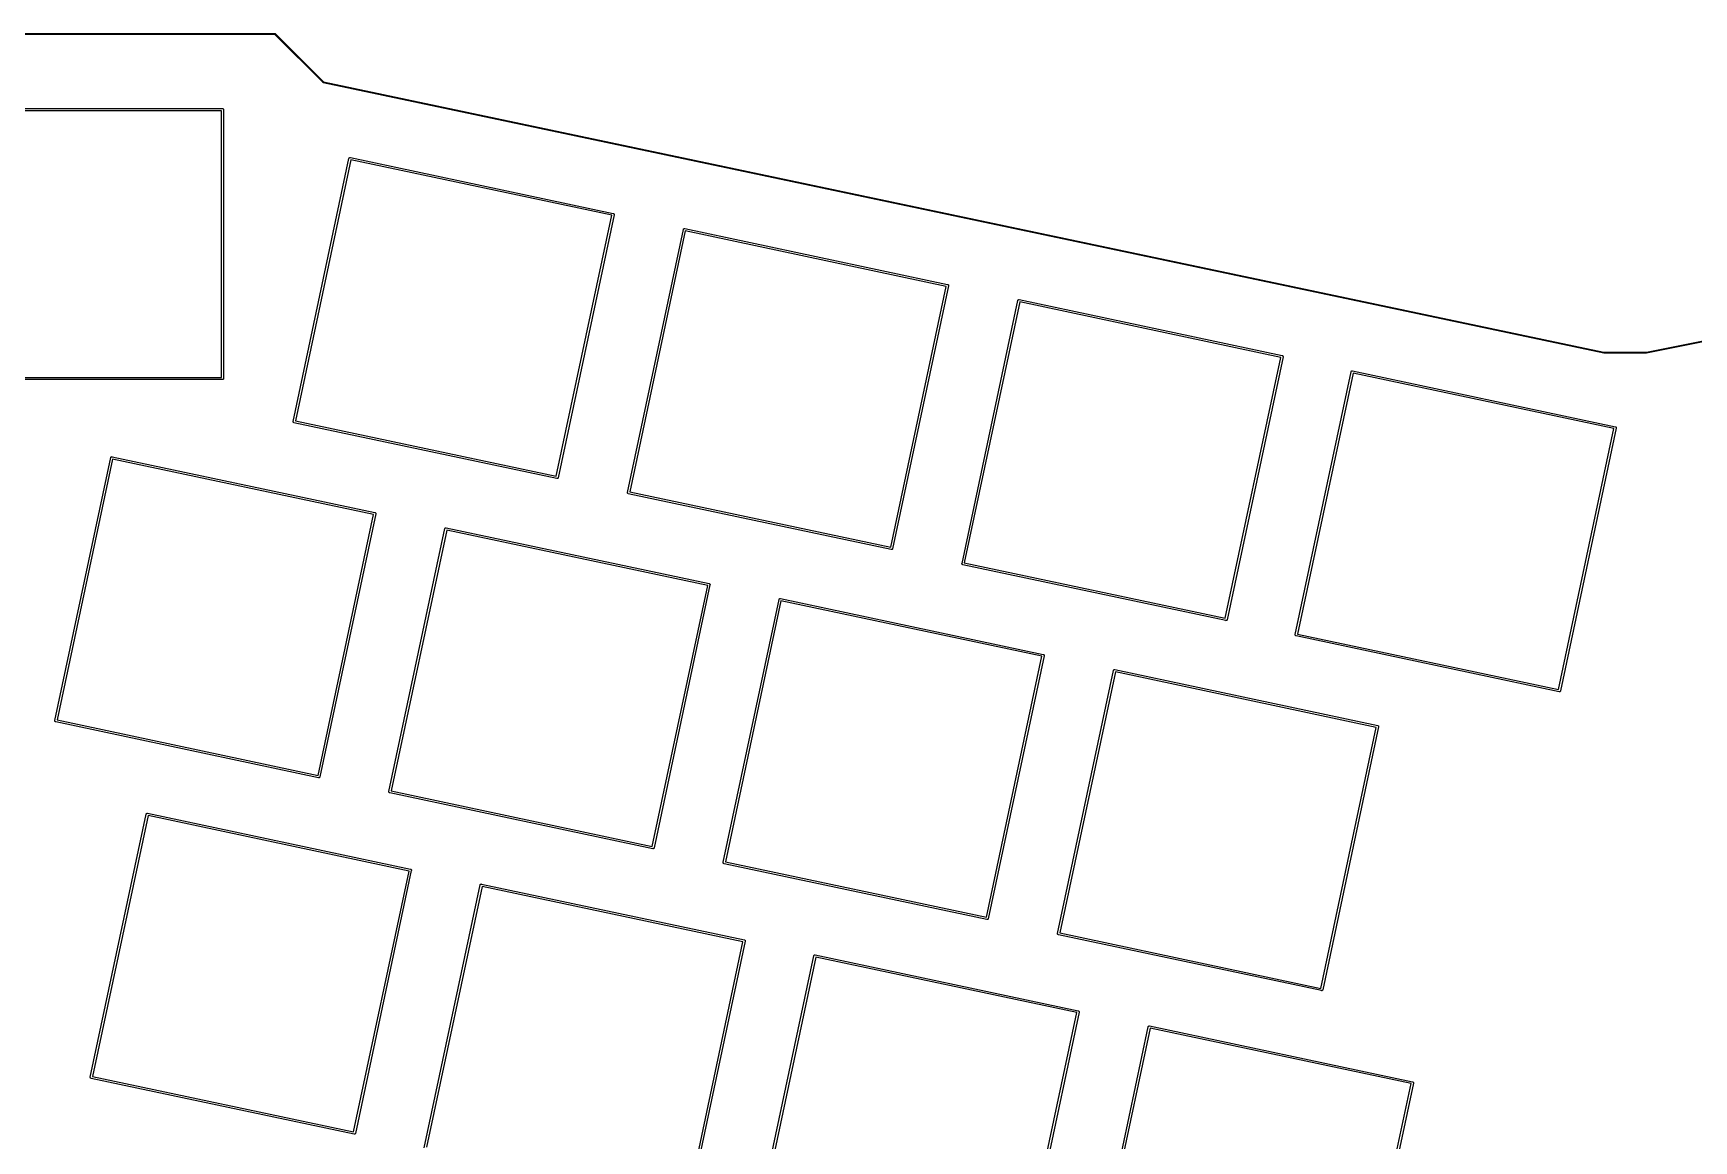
# Model space of a CAD drawing. Extents: x 25 to 394, y -191 to -72.
# Drawn here: x 101.7 to 194.3, y -135.5 to -73.7 of the extents above; entities that cross this region are included whole.
import ezdxf

# ---------------------------------------------------------------- set-up
doc = ezdxf.new("R2010")
doc.units = 0
doc.layers.add('BLACK', color=7, linetype='CONTINUOUS')

msp = doc.modelspace()

# ---------------------------------------------------------------- linework, layer by layer
at = {"layer": 'BLACK', "linetype": 'CONTINUOUS'}
for p, q in [((24.8627, -73.6883), (115.18, -73.7036)), ((115.171, -73.7536), (24.8865, -73.7383)), ((117.864, -76.444), (115.171, -73.7536)), ((115.18, -73.7036), (115.181, -73.7035)), ((115.181, -73.7035), (115.186, -73.7039)), ((115.186, -73.7039), (115.186, -73.7039)), ((115.186, -73.7039), (115.186, -73.7039)), ((115.186, -73.7039), (115.187, -73.7043)), ((115.187, -73.7043), (115.191, -73.7054)), ((115.191, -73.7054), (115.191, -73.7054)), ((115.191, -73.7054), (115.191, -73.7054)), ((115.191, -73.7054), (115.193, -73.7065)), ((115.193, -73.7065), (115.195, -73.7077)), ((115.195, -73.7077), (115.195, -73.7077)), ((115.195, -73.7077), (115.195, -73.7077)), ((115.195, -73.7077), (115.199, -73.7108)), ((115.199, -73.7108), (115.2, -73.7118)), ((115.2, -73.7118), (117.895, -76.4044)), ((117.865, -76.4449), (117.864, -76.444)), ((117.866, -76.4458), (117.865, -76.4449)), ((117.866, -76.4459), (117.866, -76.4458)), ((117.867, -76.4466), (117.866, -76.4459)), ((117.868, -76.4481), (117.867, -76.4466)), ((117.869, -76.4481), (117.868, -76.4481)), ((117.869, -76.4482), (117.869, -76.4481)), ((117.871, -76.4493), (117.869, -76.4482)), ((117.873, -76.4504), (117.871, -76.4493)), ((117.873, -76.4505), (117.873, -76.4504)), ((117.875, -76.4512), (117.873, -76.4505)), ((117.873, -76.4505), (117.873, -76.4505)), ((117.876, -76.4515), (117.875, -76.4512)), ((117.876, -76.4516), (117.876, -76.4515)), ((117.878, -76.452), (117.876, -76.4516)), ((117.879, -76.4521), (117.878, -76.452)), ((189.314, -91.5328), (117.879, -76.4521)), ((117.895, -76.4044), (189.323, -91.4836)), ((97.257, -77.8901), (112.252, -77.8901)), ((112.195, -78.0101), (97.3141, -78.0101)), ((112.195, -92.8913), (112.195, -78.0101)), ((112.252, -77.8901), (112.255, -77.8898)), ((112.255, -77.8898), (112.258, -77.8901)), ((112.258, -77.8901), (112.258, -77.8901)), ((112.258, -77.8901), (112.267, -77.8909)), ((112.267, -77.8909), (112.278, -77.8944)), ((112.278, -77.8944), (112.289, -77.8999)), ((112.289, -77.8999), (112.298, -77.9074)), ((112.298, -77.9074), (112.305, -77.9166)), ((112.305, -77.9166), (112.311, -77.927)), ((112.311, -77.927), (112.314, -77.9383)), ((112.314, -77.9383), (112.316, -77.9501)), ((112.316, -77.9501), (112.315, -77.953)), ((112.315, -77.953), (112.315, -92.9484)), ((116.194, -95.3395), (119.312, -80.6719)), ((119.417, -80.7526), (116.323, -95.3087)), ((119.312, -80.6689), (119.313, -80.6661)), ((119.312, -80.6719), (119.312, -80.6689)), ((119.313, -80.6661), (119.316, -80.6577)), ((119.313, -80.6661), (119.313, -80.6661)), ((119.316, -80.6577), (119.321, -80.6473)), ((119.321, -80.6473), (119.329, -80.6383)), ((119.329, -80.6383), (119.338, -80.6309)), ((119.338, -80.6309), (119.349, -80.6255)), ((119.349, -80.6255), (119.36, -80.6222)), ((119.36, -80.6222), (119.372, -80.6212)), ((119.372, -80.6212), (119.381, -80.6222)), ((119.381, -80.6222), (119.381, -80.6222)), ((119.381, -80.6222), (119.384, -80.6225)), ((119.384, -80.6225), (119.387, -80.6234)), ((119.387, -80.6234), (134.054, -83.7411)), ((133.973, -83.8466), (119.417, -80.7526)), ((130.879, -98.4027), (133.973, -83.8466)), ((134.103, -83.8158), (130.985, -98.4834)), ((134.054, -83.7411), (134.057, -83.7414)), ((134.057, -83.7414), (134.06, -83.7423)), ((134.06, -83.7423), (134.06, -83.7423)), ((134.06, -83.7423), (134.068, -83.745)), ((134.068, -83.745), (134.079, -83.7507)), ((134.079, -83.7507), (134.088, -83.7583)), ((134.088, -83.7583), (134.095, -83.7676)), ((134.095, -83.7676), (134.101, -83.7781)), ((134.101, -83.7781), (134.104, -83.7894)), ((134.104, -83.8129), (134.103, -83.8158)), ((134.104, -83.7894), (134.105, -83.8012)), ((134.105, -83.8012), (134.104, -83.8129)), ((134.848, -99.3019), (137.966, -84.6343)), ((138.071, -84.715), (134.977, -99.2711)), ((137.966, -84.6313), (137.967, -84.6285)), ((137.966, -84.6343), (137.966, -84.6313)), ((137.967, -84.6285), (137.97, -84.6201)), ((137.967, -84.6285), (137.967, -84.6285)), ((137.97, -84.6201), (137.975, -84.6097)), ((137.975, -84.6097), (137.983, -84.6007)), ((137.983, -84.6007), (137.992, -84.5933)), ((137.992, -84.5933), (138.003, -84.5879)), ((138.003, -84.5879), (138.014, -84.5846)), ((138.014, -84.5846), (138.026, -84.5836)), ((138.026, -84.5836), (138.035, -84.5846)), ((138.035, -84.5846), (138.035, -84.5846)), ((138.035, -84.5846), (138.037, -84.5849)), ((138.037, -84.5849), (138.04, -84.5858)), ((138.04, -84.5858), (152.708, -87.7035)), ((152.627, -87.809), (138.071, -84.715)), ((149.533, -102.365), (152.627, -87.809)), ((152.756, -87.7782), (149.639, -102.446)), ((152.708, -87.7035), (152.711, -87.7038)), ((152.711, -87.7038), (152.714, -87.7047)), ((152.714, -87.7047), (152.714, -87.7047)), ((152.714, -87.7047), (152.722, -87.7074)), ((152.722, -87.7074), (152.732, -87.7131)), ((152.732, -87.7131), (152.742, -87.7207)), ((152.742, -87.7207), (152.749, -87.73)), ((152.749, -87.73), (152.754, -87.7405)), ((152.754, -87.7405), (152.758, -87.7518)), ((152.757, -87.7753), (152.756, -87.7782)), ((152.759, -87.7636), (152.757, -87.7753)), ((152.758, -87.7518), (152.759, -87.7636)), ((153.512, -103.264), (156.63, -88.5967)), ((156.735, -88.6774), (153.641, -103.233)), ((156.63, -88.5937), (156.631, -88.5909)), ((156.63, -88.5967), (156.63, -88.5937)), ((156.631, -88.5909), (156.633, -88.5825)), ((156.631, -88.5909), (156.631, -88.5909)), ((156.633, -88.5825), (156.639, -88.5721)), ((156.639, -88.5721), (156.647, -88.5631)), ((156.647, -88.5631), (156.656, -88.5557)), ((156.656, -88.5557), (156.666, -88.5503)), ((156.666, -88.5503), (156.678, -88.547)), ((156.678, -88.547), (156.69, -88.546)), ((156.69, -88.546), (156.698, -88.547)), ((156.698, -88.547), (156.698, -88.547)), ((156.698, -88.547), (156.701, -88.5473)), ((156.701, -88.5473), (156.704, -88.5482)), ((156.704, -88.5482), (171.372, -91.6659)), ((171.291, -91.7714), (156.735, -88.6774)), ((191.699, -91.4836), (199.634, -89.8966)), ((199.643, -89.9458), (191.708, -91.5329)), ((171.372, -91.6659), (171.375, -91.6662)), ((171.375, -91.6662), (171.378, -91.6671)), ((171.378, -91.6671), (171.378, -91.6671)), ((171.378, -91.6671), (171.386, -91.6698)), ((171.386, -91.6698), (171.396, -91.6755)), ((171.396, -91.6755), (171.405, -91.6831)), ((171.405, -91.6831), (171.413, -91.6924)), ((171.413, -91.6924), (171.418, -91.7029)), ((171.418, -91.7029), (171.422, -91.7142)), ((171.422, -91.7142), (171.423, -91.726)), ((189.315, -91.5332), (189.314, -91.5328)), ((189.318, -91.5334), (189.315, -91.5332)), ((189.32, -91.5337), (189.318, -91.5334)), ((189.321, -91.5336), (189.32, -91.5337)), ((191.7, -91.5336), (189.321, -91.5336)), ((189.323, -91.4836), (191.699, -91.4836)), ((191.701, -91.5337), (191.7, -91.5336)), ((191.703, -91.5335), (191.701, -91.5337)), ((191.706, -91.5332), (191.703, -91.5335)), ((191.708, -91.5329), (191.706, -91.5332)), ((168.197, -106.327), (171.291, -91.7714)), ((171.42, -91.7406), (168.303, -106.408)), ((171.421, -91.7377), (171.42, -91.7406)), ((171.423, -91.726), (171.421, -91.7377)), ((172.105, -107.237), (175.222, -92.5692)), ((175.222, -92.5692), (175.223, -92.5663)), ((175.223, -92.5663), (175.224, -92.5635)), ((175.224, -92.5635), (175.226, -92.555)), ((175.224, -92.5635), (175.224, -92.5635)), ((175.226, -92.555), (175.232, -92.5447)), ((175.232, -92.5447), (175.24, -92.5356)), ((175.24, -92.5356), (175.249, -92.5283)), ((175.249, -92.5283), (175.259, -92.5228)), ((175.259, -92.5228), (175.271, -92.5196)), ((175.271, -92.5196), (175.282, -92.5185)), ((175.282, -92.5185), (175.291, -92.5195)), ((175.291, -92.5195), (175.291, -92.5195)), ((175.291, -92.5195), (175.294, -92.5199)), ((175.294, -92.5199), (175.297, -92.5208)), ((175.297, -92.5208), (189.965, -95.6385)), ((112.252, -93.0113), (97.257, -93.0113)), ((97.3141, -92.8913), (112.195, -92.8913)), ((112.255, -93.0116), (112.252, -93.0113)), ((112.267, -93.0104), (112.255, -93.0116)), ((112.278, -93.007), (112.267, -93.0104)), ((112.289, -93.0014), (112.278, -93.007)), ((112.298, -92.9939), (112.289, -93.0014)), ((112.305, -92.9848), (112.298, -92.9939)), ((112.311, -92.9744), (112.305, -92.9848)), ((112.314, -92.9631), (112.311, -92.9744)), ((112.315, -92.9542), (112.314, -92.9631)), ((112.315, -92.9484), (112.316, -92.9513)), ((112.316, -92.9513), (112.315, -92.9542)), ((175.328, -92.65), (172.234, -107.206)), ((189.884, -95.744), (175.328, -92.65)), ((116.192, -95.3541), (116.193, -95.3424)), ((116.193, -95.3659), (116.192, -95.3541)), ((116.193, -95.3424), (116.194, -95.3395)), ((116.196, -95.3772), (116.193, -95.3659)), ((116.202, -95.3877), (116.196, -95.3772)), ((116.209, -95.397), (116.202, -95.3877)), ((116.218, -95.4046), (116.209, -95.397)), ((116.228, -95.4103), (116.218, -95.4046)), ((116.237, -95.413), (116.228, -95.4103)), ((116.24, -95.4139), (116.237, -95.413)), ((116.237, -95.413), (116.237, -95.413)), ((116.243, -95.4142), (116.24, -95.4139)), ((130.91, -98.5319), (116.243, -95.4142)), ((116.323, -95.3087), (130.879, -98.4027)), ((186.79, -110.3), (189.884, -95.744)), ((190.013, -95.7131), (186.895, -110.381)), ((189.965, -95.6385), (189.968, -95.6388)), ((189.968, -95.6388), (189.97, -95.6397)), ((189.97, -95.6397), (189.97, -95.6397)), ((189.97, -95.6397), (189.979, -95.6424)), ((189.979, -95.6424), (189.989, -95.6481)), ((189.989, -95.6481), (189.998, -95.6557)), ((189.998, -95.6557), (190.006, -95.6649)), ((190.006, -95.6649), (190.011, -95.6754)), ((190.011, -95.6754), (190.014, -95.6868)), ((190.014, -95.7103), (190.013, -95.7131)), ((190.014, -95.6868), (190.014, -95.6868)), ((190.014, -95.6868), (190.015, -95.6986)), ((190.015, -95.6986), (190.014, -95.7071)), ((190.014, -95.7071), (190.014, -95.7103)), ((102.9, -112.027), (106.017, -97.3597)), ((106.123, -97.4404), (103.029, -111.996)), ((106.017, -97.3597), (106.018, -97.3567)), ((106.018, -97.3567), (106.019, -97.3539)), ((106.019, -97.3539), (106.021, -97.3455)), ((106.019, -97.3539), (106.019, -97.3539)), ((106.021, -97.3455), (106.027, -97.3351)), ((106.027, -97.3351), (106.035, -97.3261)), ((106.035, -97.3261), (106.044, -97.3187)), ((106.044, -97.3187), (106.054, -97.3133)), ((106.054, -97.3133), (106.066, -97.31)), ((106.066, -97.31), (106.078, -97.309)), ((106.078, -97.309), (106.086, -97.31)), ((106.086, -97.31), (106.086, -97.31)), ((106.086, -97.31), (106.089, -97.3103)), ((106.089, -97.3103), (106.092, -97.3112)), ((106.092, -97.3112), (120.76, -100.429)), ((120.679, -100.534), (106.123, -97.4404)), ((130.913, -98.5328), (130.91, -98.5319)), ((130.916, -98.5331), (130.913, -98.5328)), ((130.916, -98.5331), (130.916, -98.5331)), ((130.925, -98.5341), (130.916, -98.5331)), ((130.937, -98.5331), (130.925, -98.5341)), ((130.925, -98.5341), (130.925, -98.5341)), ((130.948, -98.5298), (130.937, -98.5331)), ((130.958, -98.5244), (130.948, -98.5298)), ((130.968, -98.517), (130.958, -98.5244)), ((130.975, -98.508), (130.968, -98.517)), ((130.981, -98.4976), (130.975, -98.508)), ((130.984, -98.4892), (130.981, -98.4976)), ((130.985, -98.4864), (130.984, -98.4892)), ((130.984, -98.4892), (130.984, -98.4892)), ((130.985, -98.4834), (130.985, -98.4864)), ((134.846, -99.3165), (134.847, -99.3048)), ((134.847, -99.3283), (134.846, -99.3165)), ((134.847, -99.3048), (134.848, -99.3019)), ((134.85, -99.3396), (134.847, -99.3283)), ((134.855, -99.3501), (134.85, -99.3396)), ((134.863, -99.3594), (134.855, -99.3501)), ((134.872, -99.367), (134.863, -99.3594)), ((134.882, -99.3727), (134.872, -99.367)), ((134.891, -99.3754), (134.882, -99.3727)), ((134.893, -99.3763), (134.891, -99.3754)), ((134.891, -99.3754), (134.891, -99.3754)), ((134.896, -99.3766), (134.893, -99.3763)), ((149.564, -102.494), (134.896, -99.3766)), ((134.977, -99.2711), (149.533, -102.365)), ((117.585, -115.09), (120.679, -100.534)), ((120.808, -100.504), (117.691, -115.171)), ((120.76, -100.429), (120.763, -100.429)), ((120.763, -100.429), (120.766, -100.43)), ((120.766, -100.43), (120.766, -100.43)), ((120.766, -100.43), (120.774, -100.433)), ((120.774, -100.433), (120.784, -100.439)), ((120.784, -100.439), (120.793, -100.446)), ((120.793, -100.446), (120.801, -100.455)), ((120.801, -100.455), (120.806, -100.466)), ((120.806, -100.466), (120.809, -100.477)), ((120.809, -100.501), (120.808, -100.504)), ((120.809, -100.477), (120.811, -100.489)), ((120.811, -100.489), (120.809, -100.501)), ((121.543, -115.99), (124.661, -101.322)), ((124.767, -101.403), (121.673, -115.959)), ((124.661, -101.319), (124.662, -101.316)), ((124.661, -101.322), (124.661, -101.319)), ((124.662, -101.316), (124.665, -101.308)), ((124.662, -101.316), (124.662, -101.316)), ((124.665, -101.308), (124.671, -101.298)), ((124.671, -101.298), (124.678, -101.288)), ((124.678, -101.288), (124.688, -101.281)), ((124.688, -101.281), (124.698, -101.276)), ((124.698, -101.276), (124.709, -101.272)), ((124.709, -101.272), (124.721, -101.271)), ((124.721, -101.271), (124.73, -101.272)), ((124.73, -101.272), (124.73, -101.272)), ((124.73, -101.272), (124.733, -101.273)), ((124.733, -101.273), (124.736, -101.274)), ((124.736, -101.274), (139.403, -104.391)), ((139.323, -104.497), (124.767, -101.403)), ((149.567, -102.495), (149.564, -102.494)), ((149.57, -102.496), (149.567, -102.495)), ((149.57, -102.496), (149.57, -102.496)), ((149.579, -102.497), (149.57, -102.496)), ((149.59, -102.496), (149.579, -102.497)), ((149.579, -102.497), (149.579, -102.497)), ((149.602, -102.492), (149.59, -102.496)), ((149.612, -102.487), (149.602, -102.492)), ((149.621, -102.479), (149.612, -102.487)), ((149.629, -102.47), (149.621, -102.479)), ((149.635, -102.46), (149.629, -102.47)), ((149.637, -102.452), (149.635, -102.46)), ((149.638, -102.449), (149.637, -102.452)), ((149.637, -102.452), (149.637, -102.452)), ((149.639, -102.446), (149.638, -102.449)), ((153.51, -103.279), (153.511, -103.267)), ((153.511, -103.291), (153.51, -103.279)), ((153.511, -103.267), (153.512, -103.264)), ((153.514, -103.302), (153.511, -103.291)), ((153.519, -103.313), (153.514, -103.302)), ((153.527, -103.322), (153.519, -103.313)), ((153.536, -103.329), (153.527, -103.322)), ((153.546, -103.335), (153.536, -103.329)), ((153.555, -103.338), (153.546, -103.335)), ((153.557, -103.339), (153.555, -103.338)), ((153.555, -103.338), (153.555, -103.338)), ((153.56, -103.339), (153.557, -103.339)), ((168.228, -106.457), (153.56, -103.339)), ((153.641, -103.233), (168.197, -106.327)), ((136.229, -119.053), (139.323, -104.497)), ((139.452, -104.466), (136.334, -119.134)), ((139.403, -104.391), (139.406, -104.392)), ((139.406, -104.392), (139.409, -104.393)), ((139.409, -104.393), (139.409, -104.393)), ((139.409, -104.393), (139.418, -104.395)), ((139.418, -104.395), (139.428, -104.401)), ((139.428, -104.401), (139.437, -104.409)), ((139.437, -104.409), (139.444, -104.418)), ((139.444, -104.418), (139.45, -104.428)), ((139.45, -104.428), (139.453, -104.44)), ((139.453, -104.463), (139.452, -104.466)), ((139.453, -104.44), (139.454, -104.451)), ((139.454, -104.451), (139.453, -104.463)), ((140.187, -119.939), (143.305, -105.272)), ((143.41, -105.353), (140.316, -119.909)), ((143.305, -105.269), (143.306, -105.266)), ((143.305, -105.272), (143.305, -105.269)), ((143.306, -105.266), (143.309, -105.258)), ((143.306, -105.266), (143.306, -105.266)), ((143.309, -105.258), (143.314, -105.247)), ((143.314, -105.247), (143.322, -105.238)), ((143.322, -105.238), (143.331, -105.231)), ((143.331, -105.231), (143.342, -105.225)), ((143.342, -105.225), (143.353, -105.222)), ((143.353, -105.222), (143.365, -105.221)), ((143.365, -105.221), (143.374, -105.222)), ((143.374, -105.222), (143.374, -105.222)), ((143.374, -105.222), (143.377, -105.222)), ((143.377, -105.222), (143.379, -105.223)), ((143.379, -105.223), (158.047, -108.341)), ((157.966, -108.447), (143.41, -105.353)), ((168.231, -106.458), (168.228, -106.457)), ((168.234, -106.458), (168.231, -106.458)), ((168.234, -106.458), (168.234, -106.458)), ((168.243, -106.459), (168.234, -106.458)), ((168.254, -106.458), (168.243, -106.459)), ((168.243, -106.459), (168.243, -106.459)), ((168.266, -106.455), (168.254, -106.458)), ((168.276, -106.449), (168.266, -106.455)), ((168.285, -106.442), (168.276, -106.449)), ((168.293, -106.433), (168.285, -106.442)), ((168.299, -106.422), (168.293, -106.433)), ((168.301, -106.414), (168.299, -106.422)), ((168.302, -106.411), (168.301, -106.414)), ((168.301, -106.414), (168.301, -106.414)), ((168.303, -106.408), (168.302, -106.411)), ((172.102, -107.251), (172.104, -107.24)), ((172.103, -107.263), (172.102, -107.251)), ((172.107, -107.275), (172.103, -107.263)), ((172.104, -107.24), (172.105, -107.237)), ((172.112, -107.285), (172.107, -107.275)), ((172.12, -107.294), (172.112, -107.285)), ((172.129, -107.302), (172.12, -107.294)), ((172.139, -107.308), (172.129, -107.302)), ((172.147, -107.31), (172.139, -107.308)), ((172.15, -107.311), (172.147, -107.31)), ((172.147, -107.31), (172.147, -107.31)), ((172.153, -107.312), (172.15, -107.311)), ((186.821, -110.429), (172.153, -107.312)), ((172.234, -107.206), (186.79, -110.3)), ((158.047, -108.341), (158.05, -108.341)), ((158.05, -108.341), (158.053, -108.342)), ((158.053, -108.342), (158.053, -108.342)), ((158.053, -108.342), (158.061, -108.345)), ((158.061, -108.345), (158.072, -108.351)), ((158.072, -108.351), (158.081, -108.358)), ((158.081, -108.358), (158.088, -108.367)), ((158.088, -108.367), (158.093, -108.378)), ((158.093, -108.378), (158.097, -108.389)), ((158.097, -108.389), (158.098, -108.401)), ((154.872, -123.003), (157.966, -108.447)), ((158.095, -108.416), (154.978, -123.083)), ((158.096, -108.413), (158.095, -108.416)), ((158.098, -108.401), (158.096, -108.413)), ((158.843, -123.904), (161.961, -109.237)), ((162.067, -109.317), (158.973, -123.874)), ((161.961, -109.234), (161.962, -109.231)), ((161.961, -109.237), (161.961, -109.234)), ((161.962, -109.231), (161.965, -109.223)), ((161.962, -109.231), (161.962, -109.231)), ((161.965, -109.223), (161.971, -109.212)), ((161.971, -109.212), (161.978, -109.203)), ((161.978, -109.203), (161.987, -109.196)), ((161.987, -109.196), (161.998, -109.19)), ((161.998, -109.19), (162.009, -109.187)), ((162.009, -109.187), (162.021, -109.186)), ((162.021, -109.186), (162.03, -109.187)), ((162.03, -109.187), (162.03, -109.187)), ((162.03, -109.187), (162.033, -109.187)), ((162.033, -109.187), (162.036, -109.188)), ((162.036, -109.188), (176.703, -112.306)), ((176.623, -112.411), (162.067, -109.317)), ((186.824, -110.43), (186.821, -110.429)), ((186.827, -110.43), (186.824, -110.43)), ((186.827, -110.43), (186.827, -110.43)), ((186.835, -110.431), (186.827, -110.43)), ((186.847, -110.43), (186.835, -110.431)), ((186.835, -110.431), (186.835, -110.431)), ((186.858, -110.427), (186.847, -110.43)), ((186.869, -110.422), (186.858, -110.427)), ((186.878, -110.414), (186.869, -110.422)), ((186.886, -110.405), (186.878, -110.414)), ((186.892, -110.395), (186.886, -110.405)), ((186.894, -110.387), (186.892, -110.395)), ((186.895, -110.384), (186.894, -110.387)), ((186.894, -110.387), (186.894, -110.387)), ((186.895, -110.381), (186.895, -110.384)), ((102.898, -112.042), (102.899, -112.03)), ((102.899, -112.054), (102.898, -112.042)), ((102.899, -112.03), (102.9, -112.027)), ((102.902, -112.065), (102.899, -112.054)), ((102.907, -112.076), (102.902, -112.065)), ((102.915, -112.085), (102.907, -112.076)), ((102.924, -112.092), (102.915, -112.085)), ((102.934, -112.098), (102.924, -112.092)), ((103.029, -111.996), (117.585, -115.09)), ((102.942, -112.101), (102.934, -112.098)), ((102.943, -112.101), (102.942, -112.101)), ((102.945, -112.102), (102.943, -112.101)), ((102.948, -112.102), (102.945, -112.102)), ((117.616, -115.22), (102.948, -112.102)), ((173.529, -126.968), (176.623, -112.411)), ((176.752, -112.381), (173.634, -127.048)), ((176.703, -112.306), (176.706, -112.306)), ((176.706, -112.306), (176.709, -112.307)), ((176.709, -112.307), (176.709, -112.307)), ((176.709, -112.307), (176.718, -112.31)), ((176.718, -112.31), (176.728, -112.316)), ((176.728, -112.316), (176.737, -112.323)), ((176.737, -112.323), (176.744, -112.332)), ((176.744, -112.332), (176.75, -112.343)), ((176.75, -112.343), (176.753, -112.354)), ((176.753, -112.378), (176.752, -112.381)), ((176.753, -112.354), (176.754, -112.366)), ((176.754, -112.366), (176.753, -112.378)), ((117.619, -115.221), (117.616, -115.22)), ((117.622, -115.221), (117.619, -115.221)), ((117.622, -115.221), (117.622, -115.221)), ((117.63, -115.222), (117.622, -115.221)), ((117.642, -115.221), (117.63, -115.222)), ((117.63, -115.222), (117.63, -115.222)), ((117.654, -115.218), (117.642, -115.221)), ((117.664, -115.212), (117.654, -115.218)), ((117.673, -115.205), (117.664, -115.212)), ((117.681, -115.196), (117.673, -115.205)), ((117.687, -115.185), (117.681, -115.196)), ((117.689, -115.177), (117.687, -115.185)), ((117.69, -115.174), (117.689, -115.177)), ((117.689, -115.177), (117.689, -115.177)), ((117.691, -115.171), (117.69, -115.174)), ((121.541, -116.004), (121.542, -115.993)), ((121.542, -116.016), (121.541, -116.004)), ((121.542, -115.993), (121.543, -115.99)), ((121.545, -116.027), (121.542, -116.016)), ((121.551, -116.038), (121.545, -116.027)), ((121.558, -116.047), (121.551, -116.038)), ((121.567, -116.055), (121.558, -116.047)), ((121.578, -116.06), (121.567, -116.055)), ((121.586, -116.063), (121.578, -116.06)), ((121.589, -116.064), (121.586, -116.063)), ((121.586, -116.063), (121.586, -116.063)), ((121.592, -116.064), (121.589, -116.064)), ((136.26, -119.182), (121.592, -116.064)), ((121.673, -115.959), (136.229, -119.053)), ((104.881, -131.916), (107.999, -117.248)), ((108.104, -117.329), (105.01, -131.885)), ((107.999, -117.245), (108, -117.242)), ((107.999, -117.248), (107.999, -117.245)), ((108, -117.242), (108.003, -117.234)), ((108, -117.242), (108, -117.242)), ((108.003, -117.234), (108.008, -117.223)), ((108.008, -117.223), (108.016, -117.214)), ((108.016, -117.214), (108.025, -117.207)), ((108.025, -117.207), (108.036, -117.201)), ((108.036, -117.201), (108.047, -117.198)), ((108.047, -117.198), (108.059, -117.197)), ((108.059, -117.197), (108.068, -117.198)), ((108.068, -117.198), (108.068, -117.198)), ((108.068, -117.198), (108.071, -117.198)), ((108.071, -117.198), (108.073, -117.199)), ((108.073, -117.199), (122.741, -120.317)), ((122.66, -120.423), (108.104, -117.329)), ((136.262, -119.183), (136.26, -119.182)), ((136.265, -119.183), (136.262, -119.183)), ((136.265, -119.183), (136.265, -119.183)), ((136.274, -119.184), (136.265, -119.183)), ((136.286, -119.183), (136.274, -119.184)), ((136.274, -119.184), (136.274, -119.184)), ((136.297, -119.18), (136.286, -119.183)), ((136.308, -119.175), (136.297, -119.18)), ((136.317, -119.167), (136.308, -119.175)), ((136.325, -119.158), (136.317, -119.167)), ((136.33, -119.148), (136.325, -119.158)), ((136.333, -119.139), (136.33, -119.148)), ((136.334, -119.137), (136.333, -119.139)), ((136.333, -119.139), (136.333, -119.139)), ((136.334, -119.134), (136.334, -119.137)), ((119.566, -134.979), (122.66, -120.423)), ((122.789, -120.392), (119.672, -135.059)), ((122.741, -120.317), (122.744, -120.317)), ((122.744, -120.317), (122.747, -120.318)), ((122.747, -120.318), (122.747, -120.318)), ((122.747, -120.318), (122.755, -120.321)), ((122.755, -120.321), (122.766, -120.327)), ((122.766, -120.327), (122.775, -120.334)), ((122.775, -120.334), (122.782, -120.344)), ((122.782, -120.344), (122.787, -120.354)), ((122.787, -120.354), (122.791, -120.365)), ((122.79, -120.389), (122.789, -120.392)), ((122.791, -120.386), (122.79, -120.389)), ((122.791, -120.365), (122.791, -120.365)), ((122.791, -120.365), (122.792, -120.377)), ((122.792, -120.377), (122.791, -120.386)), ((140.185, -119.954), (140.186, -119.942)), ((140.186, -119.966), (140.185, -119.954)), ((140.186, -119.942), (140.187, -119.939)), ((140.189, -119.977), (140.186, -119.966)), ((140.194, -119.988), (140.189, -119.977)), ((140.202, -119.997), (140.194, -119.988)), ((140.211, -120.004), (140.202, -119.997)), ((140.221, -120.01), (140.211, -120.004)), ((140.23, -120.013), (140.221, -120.01)), ((140.233, -120.014), (140.23, -120.013)), ((140.23, -120.013), (140.23, -120.013)), ((140.235, -120.014), (140.233, -120.014)), ((154.903, -123.132), (140.235, -120.014)), ((140.316, -119.909), (154.872, -123.003)), ((123.512, -135.865), (126.63, -121.198)), ((126.735, -121.278), (123.641, -135.834)), ((126.63, -121.195), (126.631, -121.192)), ((126.63, -121.198), (126.63, -121.195)), ((126.631, -121.192), (126.633, -121.183)), ((126.631, -121.192), (126.631, -121.192)), ((126.633, -121.183), (126.639, -121.173)), ((126.639, -121.173), (126.647, -121.164)), ((126.647, -121.164), (126.656, -121.157)), ((126.656, -121.157), (126.667, -121.151)), ((126.667, -121.151), (126.678, -121.148)), ((126.678, -121.148), (126.69, -121.147)), ((126.69, -121.147), (126.698, -121.148)), ((126.698, -121.148), (126.698, -121.148)), ((126.698, -121.148), (126.701, -121.148)), ((126.701, -121.148), (126.704, -121.149)), ((126.704, -121.149), (141.372, -124.267)), ((141.291, -124.372), (126.735, -121.278)), ((154.906, -123.133), (154.903, -123.132)), ((154.909, -123.133), (154.906, -123.133)), ((154.909, -123.133), (154.909, -123.133)), ((154.918, -123.134), (154.909, -123.133)), ((154.929, -123.133), (154.918, -123.134)), ((154.918, -123.134), (154.918, -123.134)), ((154.941, -123.13), (154.929, -123.133)), ((154.951, -123.124), (154.941, -123.13)), ((154.961, -123.117), (154.951, -123.124)), ((154.968, -123.108), (154.961, -123.117)), ((154.974, -123.098), (154.968, -123.108)), ((154.977, -123.089), (154.974, -123.098)), ((154.978, -123.083), (154.977, -123.086)), ((154.977, -123.086), (154.977, -123.089)), ((154.977, -123.089), (154.977, -123.089)), ((158.841, -123.919), (158.842, -123.907)), ((158.842, -123.931), (158.841, -123.919)), ((158.842, -123.907), (158.843, -123.904)), ((158.845, -123.942), (158.842, -123.931)), ((158.851, -123.953), (158.845, -123.942)), ((158.858, -123.962), (158.851, -123.953)), ((158.867, -123.969), (158.858, -123.962)), ((158.878, -123.975), (158.867, -123.969)), ((158.886, -123.978), (158.878, -123.975)), ((158.889, -123.979), (158.886, -123.978)), ((158.886, -123.978), (158.886, -123.978)), ((158.892, -123.979), (158.889, -123.979)), ((173.559, -127.097), (158.892, -123.979)), ((158.973, -123.874), (173.529, -126.968)), ((138.197, -138.928), (141.291, -124.372)), ((141.42, -124.341), (138.303, -139.009)), ((141.372, -124.267), (141.375, -124.267)), ((141.375, -124.267), (141.378, -124.268)), ((141.378, -124.268), (141.378, -124.268)), ((141.378, -124.268), (141.386, -124.271)), ((141.386, -124.271), (141.396, -124.276)), ((141.396, -124.276), (141.406, -124.284)), ((141.406, -124.284), (141.413, -124.293)), ((141.413, -124.293), (141.418, -124.304)), ((141.418, -124.304), (141.422, -124.315)), ((141.421, -124.339), (141.42, -124.341)), ((141.422, -124.335), (141.421, -124.339)), ((141.422, -124.315), (141.422, -124.315)), ((141.422, -124.315), (141.423, -124.327)), ((141.423, -124.327), (141.422, -124.335)), ((142.13, -139.815), (145.248, -125.147)), ((145.353, -125.228), (142.259, -139.784)), ((145.248, -125.144), (145.249, -125.142)), ((145.248, -125.147), (145.248, -125.144)), ((145.249, -125.142), (145.252, -125.133)), ((145.249, -125.142), (145.249, -125.142)), ((145.252, -125.133), (145.257, -125.123)), ((145.257, -125.123), (145.265, -125.114)), ((145.265, -125.114), (145.274, -125.106)), ((145.274, -125.106), (145.285, -125.101)), ((145.285, -125.101), (145.296, -125.098)), ((145.296, -125.098), (145.308, -125.097)), ((145.308, -125.097), (145.317, -125.098)), ((145.317, -125.098), (145.317, -125.098)), ((145.317, -125.098), (145.32, -125.098)), ((145.32, -125.098), (145.322, -125.099)), ((145.322, -125.099), (159.99, -128.217)), ((159.909, -128.322), (145.353, -125.228)), ((173.562, -127.098), (173.559, -127.097)), ((173.565, -127.098), (173.562, -127.098)), ((173.565, -127.098), (173.565, -127.098)), ((173.574, -127.099), (173.565, -127.098)), ((173.586, -127.098), (173.574, -127.099)), ((173.574, -127.099), (173.574, -127.099)), ((173.597, -127.095), (173.586, -127.098)), ((173.608, -127.089), (173.597, -127.095)), ((173.617, -127.082), (173.608, -127.089)), ((173.624, -127.073), (173.617, -127.082)), ((173.63, -127.062), (173.624, -127.073)), ((173.633, -127.054), (173.63, -127.062)), ((173.634, -127.051), (173.633, -127.054)), ((173.633, -127.054), (173.633, -127.054)), ((173.634, -127.048), (173.634, -127.051)), ((156.815, -142.878), (159.909, -128.322)), ((160.039, -128.291), (156.921, -142.959)), ((159.99, -128.217), (159.993, -128.217)), ((159.993, -128.217), (159.996, -128.218)), ((159.996, -128.218), (159.996, -128.218)), ((159.996, -128.218), (160.004, -128.22)), ((160.004, -128.22), (160.015, -128.226)), ((160.015, -128.226), (160.024, -128.234)), ((160.024, -128.234), (160.031, -128.243)), ((160.031, -128.243), (160.037, -128.253)), ((160.037, -128.253), (160.04, -128.265)), ((160.041, -128.277), (160.039, -128.288)), ((160.039, -128.288), (160.039, -128.291)), ((160.04, -128.265), (160.041, -128.277)), ((160.786, -143.777), (163.904, -129.11)), ((164.01, -129.19), (160.916, -143.746)), ((163.904, -129.107), (163.905, -129.104)), ((163.904, -129.11), (163.904, -129.107)), ((163.905, -129.104), (163.908, -129.095)), ((163.905, -129.104), (163.905, -129.104)), ((163.908, -129.095), (163.914, -129.085)), ((163.914, -129.085), (163.921, -129.076)), ((163.921, -129.076), (163.931, -129.069)), ((163.931, -129.069), (163.941, -129.063)), ((163.941, -129.063), (163.952, -129.06)), ((163.952, -129.06), (163.964, -129.059)), ((163.964, -129.059), (163.973, -129.06)), ((163.973, -129.06), (163.973, -129.06)), ((163.973, -129.06), (163.976, -129.06)), ((163.976, -129.06), (163.979, -129.061)), ((163.979, -129.061), (178.646, -132.179)), ((178.566, -132.284), (164.01, -129.19)), ((104.879, -131.93), (104.88, -131.918)), ((104.88, -131.942), (104.879, -131.93)), ((104.88, -131.918), (104.881, -131.916)), ((104.883, -131.953), (104.88, -131.942)), ((104.888, -131.964), (104.883, -131.953)), ((104.896, -131.973), (104.888, -131.964)), ((104.905, -131.981), (104.896, -131.973)), ((104.915, -131.986), (104.905, -131.981)), ((104.924, -131.989), (104.915, -131.986)), ((104.927, -131.99), (104.924, -131.989)), ((104.924, -131.989), (104.924, -131.989)), ((104.929, -131.99), (104.927, -131.99)), ((119.597, -135.108), (104.929, -131.99)), ((105.01, -131.885), (119.566, -134.979)), ((175.472, -146.84), (178.566, -132.284)), ((178.695, -132.254), (175.577, -146.921)), ((178.646, -132.179), (178.649, -132.179)), ((178.649, -132.179), (178.652, -132.18)), ((178.652, -132.18), (178.652, -132.18)), ((178.652, -132.18), (178.661, -132.183)), ((178.661, -132.183), (178.671, -132.189)), ((178.671, -132.189), (178.68, -132.196)), ((178.68, -132.196), (178.687, -132.205)), ((178.687, -132.205), (178.693, -132.216)), ((178.693, -132.216), (178.696, -132.227)), ((178.696, -132.251), (178.695, -132.254)), ((178.696, -132.227), (178.697, -132.239)), ((178.697, -132.239), (178.696, -132.251)), ((119.6, -135.109), (119.597, -135.108)), ((119.603, -135.109), (119.6, -135.109)), ((119.603, -135.109), (119.603, -135.109)), ((119.612, -135.11), (119.603, -135.109)), ((119.623, -135.109), (119.612, -135.11)), ((119.612, -135.11), (119.612, -135.11)), ((119.635, -135.106), (119.623, -135.109)), ((119.645, -135.1), (119.635, -135.106)), ((119.655, -135.093), (119.645, -135.1)), ((119.662, -135.084), (119.655, -135.093)), ((119.668, -135.074), (119.662, -135.084)), ((119.671, -135.065), (119.668, -135.074)), ((119.672, -135.059), (119.671, -135.062)), ((119.671, -135.062), (119.671, -135.065)), ((119.671, -135.065), (119.671, -135.065))]:
    msp.add_line(p, q, dxfattribs=at)

doc.saveas('drawing.dxf')
